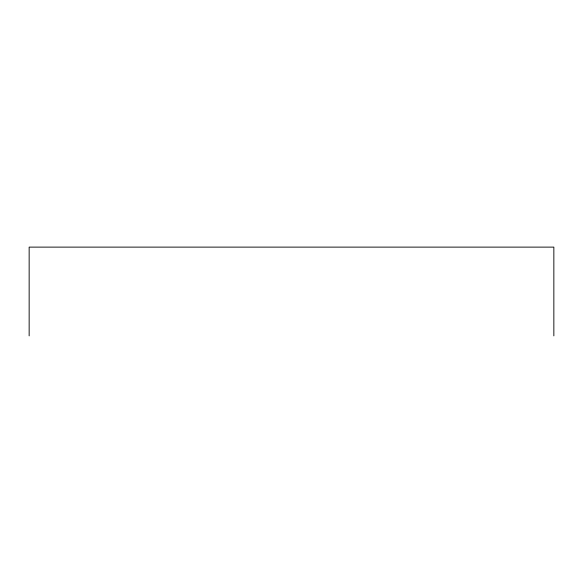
<?xml version="1.0" encoding="UTF-8"?>
<svg xmlns="http://www.w3.org/2000/svg" width="583" height="583" viewBox="0 0 583 583"><rect width="100%" height="100%" fill="white"/><g stroke="black" fill="none" stroke-linecap="round" stroke-linejoin="round"><path stroke-width="0.87" d="M553.85 335.881L553.85 247.119L29.15 247.119L29.15 335.881"/></g></svg>
